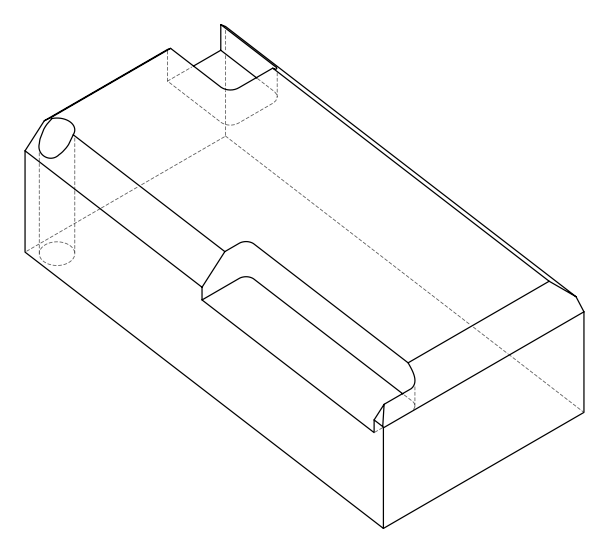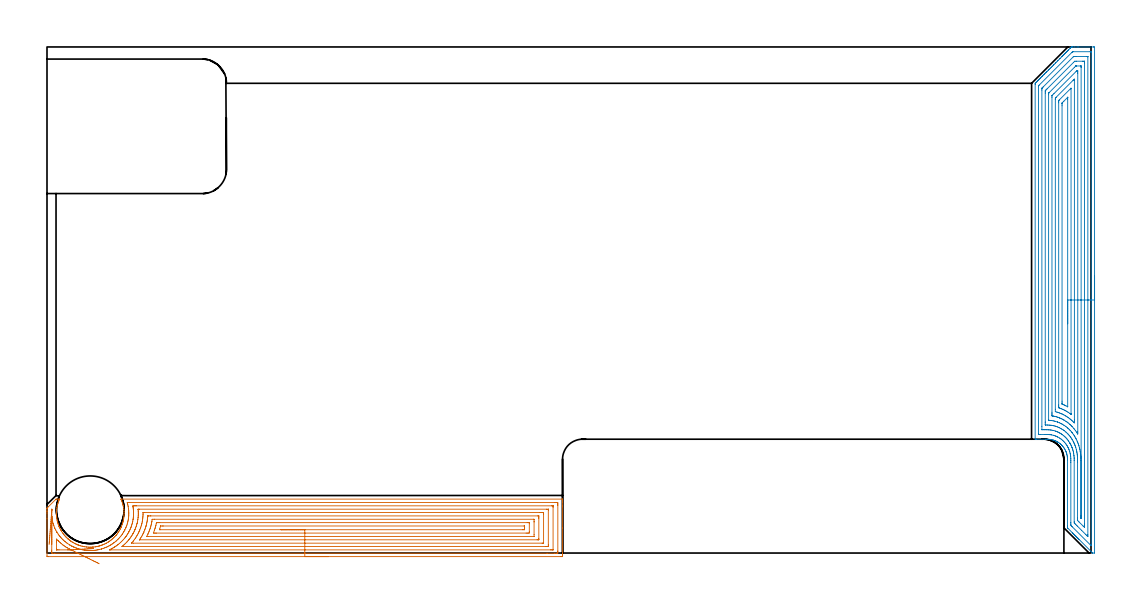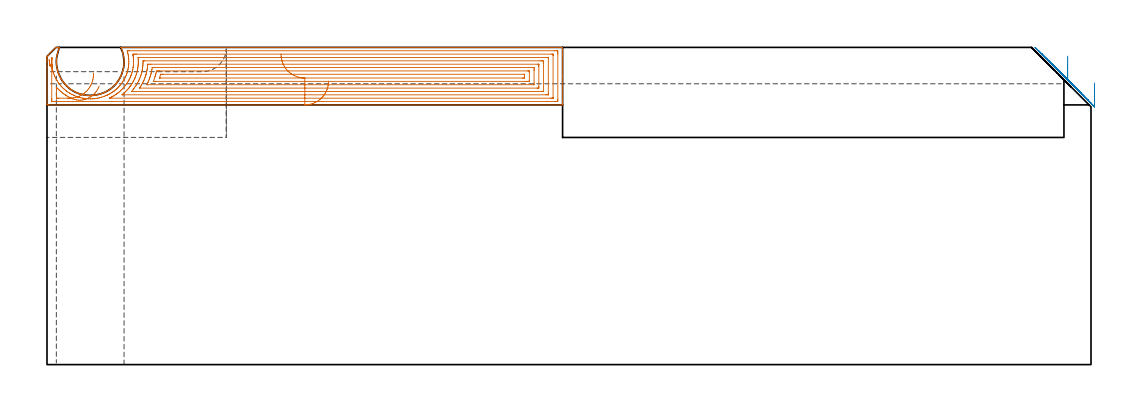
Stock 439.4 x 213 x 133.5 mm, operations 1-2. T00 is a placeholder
(PLAN: 12 operations, 6 tool changes, 99.7 min)
(1 AREA_MILL | FG_CHAMFER_SURFACE | UGT0205_001 | 14.95 min | 65260 mm3)
(2 AREA_MILL_1 | FG_CHAMFER_SURFACE_1 | UGT0205_001 | 13.68 min | 65847 mm3)
(3 AREA_MILL_2 | FG_CHAMFER_SURFACE_2 | UGT0205_001 | 2.22 min | 944 mm3)
(4 AREA_MILL_3 | FG_CHAMFER_SURFACE_3 | UGT0205_001 | 18.18 min | 49014 mm3)
(5 AREA_MILL_4 | FG_CHAMFER_SURFACE_4 | UGT0205_001 | 0.39 min | 1329 mm3)
(6 MILL_SLOT | SLOT_PARTIAL_RECTANGULAR | NXT0201_012 | Follow Part, ap 4, ae 75% | 10.71 min | 156652 mm3)
(7 MILL_SLOT_1 | SLOT_PARTIAL_RECTANGULAR_1 | NXT0201_012 | Follow Part, ap 4, ae 75% | 37.69 min | 374835 mm3)
(8 SPOT_DRILL | STEP1HOLE | NXT0321_9005460120000 | 0.05 min | 165 mm3)
(9 DRILL_BLIND_HOLE_INTO_CENTER | STEP1HOLE | NXT0301_046 | 0.05 min | 346 mm3)
(10 GUN_DRILL_THROUGH_HOLE | STEP1HOLE | UGT0307_003 | 0.61 min | 4720 mm3)
(11 SPADE_DRILL_TO_ENLARGE_THROUGH_HOLE | STEP1HOLE | UGT0306_009 | 0.57 min | 29629 mm3)
(12 DRILL_TO_ENLARGE_THROUGH_HOLE | STEP1HOLE | UGT0301_392 | 0.58 min | 46579 mm3)
(TOOL UGT0205_001 | Chamfer Mill 20 x 3 x 45 deg. | D20 FL50 Z2)
(TOOL NXT0201_012 | ENDMILL 16mm [2P460-1600-NA 1630] | D16 FL38 Z6)
(TOOL NXT0321_9005460120000 | NC Spot Drill, 142deg, 12mm, Carbide, Uncoated | D12 PA142 FL30 Z2)
(TOOL NXT0301_046 | Carbide Drill 7.5mm [860.1-0750-038A1-MM 2214] | D7.5 PA140 FL53 Z2)
(TOOL UGT0307_003 | Gun Drill 7 mm | D7 PA130 FL24 Z1)
(TOOL UGT0306_009 | Spade Drill 18.5mm | D18.5 PA132 FL10 Z2)
(TOOL UGT0301_392 | Twist Drill 28.5 mm | D28.5 PA118 FL165 Z2)
(OP 1 AREA_MILL)
G17 G21 G94 G90
T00 M6
G54
G17 G0 G90 X118.5 Y-1.5 S1061 M3
G43 Z143.5 H0
Z119.3
G94 G1 X118.462 Z118.428 F250.
X118.348 Z117.563
X118.159 Z116.712
X117.897 Z115.88
X117.563 Z115.074
X117.16 Z114.3
X116.692 Z113.564
X116.16 Z112.872
X115.571 Z112.229
X114.928 Z111.64
X114.236 Z111.108
X113.5 Z110.64
X112.726 Z110.237
X111.92 Z109.903
X111.088 Z109.641
X110.236 Z109.452
X109.372 Z109.338
X108.5 Z109.3
X0.596
X0.252 Y-1.496 Z109.302
X0.01 Y-1.491 Z109.306
X0. Y-1.245 Z109.552
Y14.449 Z125.244
Y16.819 Z127.615
Y17.417 Z128.217
Y17.708 Z128.507
Y18.58 Z129.379
Y18.817 Z129.617
Y18.901 Z129.698
X0.584 Y19.485 Z130.284
X3.578 Y22.478 Z133.278
X3.813 Y22.709 Z133.49
X4.158 Y22.7 Z133.5
X5.055
X5.262 Y22.696 Z133.489
X5.237 Y22.614 Z133.414
X5.114 Y22.338 Z133.138
X4.957 Y21.959 Z132.759
X4.91 Y21.832 Z132.632
X4.609 Y20.948 Z131.748
X4.357 Y20.063 Z130.863
X4.309 Y19.879 Z130.679
X4.179 Y19.178 Z129.978
X4.049 Y18.293 Z129.093
X3.98 Y17.409 Z128.209
X3.963 Y16.524 Z127.324
X4. Y15.639 Z126.439
X4.096 Y14.754 Z125.554
X4.241 Y13.87 Z124.67
X4.309 Y13.521 Z124.321
X4.378 Y13.265 Z124.065
X4.452 Y12.985 Z123.785
X4.528 Y12.74 Z123.54
X4.64 Y12.377 Z123.171
X4.725 Y12.102 Z122.897
X5.053 Y11.216 Z122.014
X5.124 Y11.044 Z121.84
X5.126 Y11.039 Z121.835
X5.157 Y10.968 Z121.766
X5.204 Y10.862 Z121.66
X5.46 Y10.331 Z121.13
X5.692 Y9.887 Z120.684
X5.791 Y9.712 Z120.508
X5.946 Y9.434 Z120.234
X6.047 Y9.267 Z120.063
X6.098 Y9.181 Z119.979
X6.51 Y8.561 Z119.36
X6.746 Y8.229 Z119.029
X6.992 Y7.904 Z118.701
X7.177 Y7.676 Z118.476
X7.526 Y7.27 Z118.068
X7.728 Y7.046 Z117.846
X7.887 Y6.87 Z117.67
X7.963 Y6.791 Z117.591
X8.368 Y6.396 Z117.196
X8.604 Y6.175 Z116.975
X8.781 Y6.01 Z116.81
X8.898 Y5.907 Z116.706
X8.919 Y5.89 Z116.689
X9.283 Y5.592 Z116.389
X9.514 Y5.411 Z116.211
X9.675 Y5.286 Z116.084
X9.699 Y5.269 Z116.067
X9.811 Y5.189 Z115.986
X10.04 Y5.022 Z115.821
X10.111 Y4.973 Z115.773
X10.303 Y4.843 Z115.642
X10.405 Y4.776 Z115.575
X10.57 Y4.669 Z115.468
X11.014 Y4.401 Z115.2
X11.477 Y4.138 Z114.936
X11.743 Y4.005 Z114.802
X11.916 Y3.918 Z114.716
X12.186 Y3.789 Z114.589
X12.358 Y3.708 Z114.507
X12.635 Y3.592 Z114.388
X12.804 Y3.518 Z114.317
X12.841 Y3.504 Z114.303
X12.87 Y3.492 Z114.292
X13.081 Y3.411 Z114.205
X13.253 Y3.342 Z114.138
X13.376 Y3.296 Z114.092
X13.488 Y3.255 Z114.049
X13.816 Y3.146 Z113.944
X13.972 Y3.099 Z113.897
X14.147 Y3.046 Z113.845
X14.763 Y2.886 Z113.683
X14.864 Y2.862 Z113.654
X15.041 Y2.814 Z113.609
X15.488 Y2.716 Z113.514
X15.674 Y2.685 Z113.483
X15.936 Y2.64 Z113.439
X16.688 Y2.546 Z113.343
X16.83 Y2.527 Z113.325
X17.539 Y2.482 Z113.271
X17.724 Y2.468 Z113.26
X18.172 Y2.456 Z113.251
X18.431 Y2.46 Z113.254
X18.619 Y2.462 Z113.258
X19.066 Y2.482 Z113.281
X19.108 Y2.486 Z113.284
X19.323 Y2.506 Z113.299
X19.513 Y2.52 Z113.319
X20.283 Y2.615 Z113.414
X20.407 Y2.63 Z113.429
X20.855 Y2.704 Z113.504
X21.302 Y2.796 Z113.596
X21.75 Y2.905 Z113.705
X21.993 Y2.973 Z113.773
X22.196 Y3.029 Z113.829
X22.444 Y3.107 Z113.906
X22.73 Y3.196 Z113.995
X22.89 Y3.248 Z114.042
X22.912 Y3.255 Z114.049
X23.091 Y3.322 Z114.118
X23.336 Y3.422 Z114.218
X23.636 Y3.543 Z114.342
X23.782 Y3.604 Z114.401
X23.985 Y3.686 Z114.484
X24.434 Y3.892 Z114.691
X24.674 Y4.013 Z114.809
X24.879 Y4.114 Z114.912
X24.923 Y4.138 Z114.936
X25.773 Y4.638 Z115.438
X25.832 Y4.677 Z115.476
X26.359 Y5.022 Z115.821
X26.668 Y5.242 Z116.041
X26.842 Y5.377 Z116.176
X27.089 Y5.569 Z116.367
X27.503 Y5.907 Z116.706
X28.005 Y6.37 Z117.17
X28.456 Y6.811 Z117.611
X28.846 Y7.239 Z118.039
X28.936 Y7.344 Z118.143
X29.062 Y7.49 Z118.286
X29.132 Y7.571 Z118.369
X29.225 Y7.677 Z118.476
X29.351 Y7.829 Z118.629
X29.421 Y7.921 Z118.721
X29.626 Y8.192 Z118.992
X29.89 Y8.561 Z119.36
X30.245 Y9.089 Z119.888
X30.47 Y9.471 Z120.271
X30.791 Y10.062 Z120.86
X30.841 Y10.156 Z120.951
X30.916 Y10.292 Z121.092
X30.937 Y10.331 Z121.13
X30.975 Y10.407 Z121.206
X31.07 Y10.6 Z121.395
X31.14 Y10.74 Z121.536
X31.201 Y10.884 Z121.681
X31.341 Y11.216 Z122.014
X31.675 Y12.1 Z122.899
X31.762 Y12.377 Z123.176
X31.779 Y12.434 Z123.234
X31.951 Y12.985 Z123.785
X32.034 Y13.292 Z124.092
X32.154 Y13.87 Z124.67
X32.304 Y14.754 Z125.554
X32.4 Y15.639 Z126.439
X32.437 Y16.524 Z127.324
X32.42 Y17.409 Z128.209
X32.351 Y18.293 Z129.093
X32.221 Y19.178 Z129.978
X32.044 Y20.063 Z130.863
X31.921 Y20.529 Z131.329
X31.794 Y20.948 Z131.748
X31.481 Y21.862 Z132.662
X31.423 Y22.009 Z132.809
X31.364 Y22.15 Z132.95
X31.288 Y22.335 Z133.133
X31.211 Y22.513 Z133.31
X31.155 Y22.651 Z133.445
X31.139 Y22.697 Z133.489
X31.362 Y22.7 Z133.5
X216.85
X216.99 Y22.697 Z133.488
X216.993 Y22.666 Z133.458
X217. Y22.33 Z133.129
Y21.859 Z132.659
Y21.262 Z132.057
Y20.074 Z130.871
Y19.485 Z130.279
Y10.6 Z121.397
Y-0.357 Z110.44
X216.996 Y-0.95 Z109.847
X216.992 Y-1.492 Z109.306
X216.95 Y-1.494 Z109.303
X216.404 Y-1.5 Z109.3
X108.5
Y-0.086 Z110.714
X3.295
X2.403 Y-0.085 Z110.715
X2.379 Y-0.084 Z110.716
X2.01 Y-0.062 Z110.738
X2.003 Y0.313 Z111.113
X2.001 Y0.827 Z111.627
X2. Y1.205 Z112.005
Y15.09 Z125.89
X2.003 Y15.417 Z126.217
X2.008 Y15.422 Z126.222
X2.011 Y15.42 Z126.22
X2.018 Y15.402 Z126.202
X2.144 Y14.389 Z125.189
X2.183 Y14.154 Z124.954
X2.255 Y13.742 Z124.542
X2.333 Y13.312 Z124.112
X2.344 Y13.265 Z124.065
X2.379 Y13.127 Z123.927
X2.599 Y12.377 Z123.177
X2.692 Y12.066 Z122.866
X2.894 Y11.488 Z122.288
X3.191 Y10.68 Z121.48
X3.225 Y10.6 Z121.4
X3.271 Y10.495 Z121.295
X3.662 Y9.712 Z120.512
X4.108 Y8.878 Z119.678
X4.141 Y8.823 Z119.623
X4.163 Y8.786 Z119.586
X4.728 Y7.935 Z118.735
X4.861 Y7.741 Z118.541
X5.055 Y7.473 Z118.273
X5.393 Y7.046 Z117.846
X5.646 Y6.746 Z117.546
X5.946 Y6.397 Z117.197
X6.169 Y6.158 Z116.958
X6.5 Y5.821 Z116.621
X6.838 Y5.488 Z116.288
X7.076 Y5.269 Z116.069
X7.422 Y4.962 Z115.762
X7.73 Y4.708 Z115.508
X8.147 Y4.381 Z115.181
X8.419 Y4.179 Z114.979
X8.622 Y4.034 Z114.834
X9.443 Y3.492 Z114.292
X9.514 Y3.448 Z114.248
X9.627 Y3.379 Z114.179
X10.405 Y2.947 Z113.747
X10.541 Y2.875 Z113.675
X10.632 Y2.83 Z113.63
X11.1 Y2.604 Z113.404
X11.297 Y2.513 Z113.313
X11.461 Y2.441 Z113.241
X12.189 Y2.148 Z112.948
X12.371 Y2.078 Z112.878
X13.011 Y1.853 Z112.653
X13.081 Y1.831 Z112.631
X13.476 Y1.715 Z112.515
X13.972 Y1.585 Z112.385
X14.147 Y1.541 Z112.341
X14.864 Y1.378 Z112.178
X15.277 Y1.304 Z112.104
X15.756 Y1.231 Z112.031
X15.946 Y1.205 Z112.005
X16.491 Y1.139 Z111.939
X16.648 Y1.124 Z111.924
X17.288 Y1.077 Z111.877
X17.539 Y1.063 Z111.863
X18.211 Y1.047 Z111.847
X18.431 Y1.05 Z111.85
X19.077 Y1.072 Z111.872
X19.323 Y1.086 Z111.886
X19.901 Y1.139 Z111.939
X20.215 Y1.176 Z111.976
X20.695 Y1.237 Z112.037
X21.107 Y1.3 Z112.1
X21.46 Y1.363 Z112.163
X21.998 Y1.477 Z112.277
X22.19 Y1.524 Z112.324
X22.89 Y1.703 Z112.503
X22.9 Y1.705 Z112.505
X22.935 Y1.715 Z112.515
X23.665 Y1.947 Z112.747
X23.782 Y1.986 Z112.786
X24.228 Y2.159 Z112.959
X24.674 Y2.337 Z113.137
X24.862 Y2.416 Z113.216
X25.297 Y2.604 Z113.404
X25.515 Y2.704 Z113.504
X25.565 Y2.728 Z113.528
X26.072 Y2.987 Z113.787
X26.457 Y3.204 Z114.004
X26.64 Y3.31 Z114.11
X26.946 Y3.492 Z114.292
X27.194 Y3.646 Z114.446
X27.349 Y3.746 Z114.546
X27.73 Y4.001 Z114.801
X28.241 Y4.363 Z115.163
X28.251 Y4.371 Z115.171
X28.264 Y4.381 Z115.181
X28.743 Y4.769 Z115.569
X29.132 Y5.091 Z115.891
X29.227 Y5.175 Z115.975
X29.329 Y5.269 Z116.069
X29.685 Y5.608 Z116.408
X30.024 Y5.934 Z116.734
X30.134 Y6.048 Z116.848
X30.236 Y6.158 Z116.958
X30.557 Y6.516 Z117.316
X30.916 Y6.923 Z117.723
X30.972 Y6.99 Z117.79
X31.016 Y7.046 Z117.846
X31.356 Y7.496 Z118.296
X31.679 Y7.935 Z118.735
X31.733 Y8.01 Z118.81
X31.808 Y8.12 Z118.92
X32.083 Y8.549 Z119.349
X32.246 Y8.823 Z119.623
X32.411 Y9.111 Z119.911
X32.7 Y9.631 Z120.431
X32.728 Y9.684 Z120.484
X32.742 Y9.712 Z120.512
X33.021 Y10.28 Z121.08
X33.16 Y10.6 Z121.4
X33.286 Y10.904 Z121.704
X33.514 Y11.488 Z122.288
X33.535 Y11.544 Z122.344
X33.591 Y11.694 Z122.494
X33.756 Y12.213 Z123.013
X33.805 Y12.377 Z123.177
X33.955 Y12.903 Z123.703
X34.04 Y13.265 Z124.065
X34.117 Y13.63 Z124.43
X34.212 Y14.154 Z124.954
X34.25 Y14.386 Z125.186
X34.338 Y15.042 Z125.842
X34.353 Y15.172 Z125.972
X34.384 Y15.531 Z126.331
X34.411 Y15.931 Z126.731
X34.415 Y15.999 Z126.799
X34.429 Y16.819 Z127.619
Y16.873 Z127.673
X34.395 Y17.708 Z128.508
X34.39 Y17.8 Z128.6
X34.307 Y18.596 Z129.396
X34.284 Y18.794 Z129.594
X34.169 Y19.485 Z130.285
X34.099 Y19.868 Z130.668
X33.987 Y20.373 Z131.173
X33.81 Y21.044 Z131.844
X33.754 Y21.262 Z132.062
X34.46 Y21.285 Z132.085
X34.483
X213.705 Y21.286 Z132.086
X214.597 Y21.285 Z132.085
X214.621 Y21.284 Z132.084
X214.99 Y21.262 Z132.062
X214.997 Y20.887 Z131.687
X214.999 Y20.373 Z131.173
X215. Y19.995 Z130.795
X214.999 Y0.827 Z111.627
X214.998 Y0.451 Z111.251
X214.99 Y-0.062 Z110.738
X214.643 Y-0.084 Z110.716
X214.621 Y-0.085 Z110.715
X213.753 Y-0.086 Z110.714
X210.464
X108.5
Y1.328 Z112.128
X26.845 Y1.329 Z112.129
X26.552 Y1.33 Z112.13
X26.457 Y1.331 Z112.131
X26.258 Y1.335 Z112.135
X26.39 Y1.41 Z112.21
X26.457 Y1.446 Z112.246
X26.638 Y1.535 Z112.335
X27.006 Y1.715 Z112.515
X27.232 Y1.832 Z112.632
X27.349 Y1.895 Z112.695
X27.799 Y2.155 Z112.955
X28.241 Y2.413 Z113.213
X28.359 Y2.486 Z113.286
X28.548 Y2.604 Z113.404
X28.9 Y2.835 Z113.635
X29.132 Y2.992 Z113.792
X29.424 Y3.202 Z114.002
X29.818 Y3.492 Z114.292
X29.934 Y3.582 Z114.382
X30.024 Y3.653 Z114.453
X30.422 Y3.984 Z114.784
X30.916 Y4.407 Z115.207
X31.356 Y4.831 Z115.631
X31.808 Y5.267 Z116.067
X32.228 Y5.739 Z116.539
X32.598 Y6.158 Z116.958
X32.645 Y6.212 Z117.012
X32.7 Y6.278 Z117.078
X33.033 Y6.714 Z117.514
X33.282 Y7.046 Z117.846
X33.412 Y7.225 Z118.025
X33.591 Y7.481 Z118.281
X33.772 Y7.755 Z118.555
X33.885 Y7.935 Z118.735
X34.108 Y8.308 Z119.108
X34.402 Y8.823 Z119.623
X34.431 Y8.875 Z119.675
X34.483 Y8.971 Z119.771
X34.734 Y9.461 Z120.261
X34.858 Y9.712 Z120.512
X35.019 Y10.066 Z120.866
X35.245 Y10.6 Z121.4
X35.282 Y10.692 Z121.492
X35.375 Y10.933 Z121.733
X35.523 Y11.341 Z122.141
X35.573 Y11.488 Z122.288
X35.739 Y12.014 Z122.814
X35.845 Y12.377 Z123.177
X35.936 Y12.706 Z123.506
X36.066 Y13.265 Z124.065
X36.101 Y13.431 Z124.231
X36.23 Y14.154 Z124.954
X36.236 Y14.185 Z124.985
X36.267 Y14.403 Z125.203
X36.338 Y14.971 Z125.771
X36.345 Y15.042 Z125.842
X36.379 Y15.426 Z126.226
X36.405 Y15.793 Z126.593
X36.41 Y15.931 Z126.731
X36.426 Y16.661 Z127.461
X36.423 Y16.819 Z127.619
X36.403 Y17.572 Z128.372
X36.393 Y17.708 Z128.508
X36.326 Y18.537 Z129.337
X36.319 Y18.596 Z129.396
X36.267 Y19.006 Z129.806
X36.202 Y19.42 Z130.22
X36.193 Y19.485 Z130.285
X36.182 Y19.574 Z130.374
X36.148 Y19.865 Z130.665
X36.267 Y19.866 Z130.666
X36.772 Y19.87 Z130.67
X37.158 Y19.871 Z130.671
X37.662 Y19.872 Z130.672
X212.449 Y19.871 Z130.671
X212.837 Y19.869 Z130.669
X212.965 Y19.866 Z130.666
X212.981 Y19.865 Z130.665
X212.99 Y19.841 Z130.641
X212.995 Y19.755 Z130.555
X212.998 Y19.647 Z130.447
X213. Y19.485 Z130.285
Y19.323 Z130.123
X212.999 Y1.554 Z112.354
X212.993 Y1.391 Z112.191
X212.99 Y1.347 Z112.147
X212.977 Y1.335 Z112.135
X212.934 Y1.333 Z112.133
X212.837 Y1.331 Z112.131
X212.333 Y1.329 Z112.129
X211.945 Y1.328 Z112.128
X108.5
Y2.743 Z113.543
X32.184
X31.808 Y2.746 Z113.546
X31.661 Y2.75 Z113.55
X31.586 Y2.756 Z113.556
X31.622 Y2.789 Z113.589
X31.658 Y2.821 Z113.621
X31.808 Y2.948 Z113.748
X32.101 Y3.2 Z114.
X32.438 Y3.492 Z114.292
X32.575 Y3.616 Z114.416
X32.7 Y3.732 Z114.532
X33.03 Y4.052 Z114.852
X33.365 Y4.381 Z115.181
X33.477 Y4.495 Z115.295
X33.591 Y4.616 Z115.416
X33.9 Y4.961 Z115.761
X34.172 Y5.269 Z116.069
X34.315 Y5.436 Z116.236
X34.483 Y5.638 Z116.438
X34.711 Y5.931 Z116.731
X34.882 Y6.158 Z116.958
X35.09 Y6.442 Z117.242
X35.375 Y6.84 Z117.64
X35.458 Y6.963 Z117.763
X35.511 Y7.046 Z117.846
X35.802 Y7.509 Z118.309
X36.054 Y7.935 Z118.735
X36.132 Y8.069 Z118.869
X36.267 Y8.311 Z119.111
X36.444 Y8.646 Z119.446
X36.535 Y8.823 Z119.623
X36.742 Y9.238 Z120.038
X36.96 Y9.712 Z120.512
X37.021 Y9.849 Z120.649
X37.158 Y10.18 Z120.98
X37.274 Y10.485 Z121.285
X37.316 Y10.6 Z121.4
X37.507 Y11.141 Z121.941
X37.621 Y11.488 Z122.288
X37.723 Y11.814 Z122.614
X37.887 Y12.377 Z123.177
X37.921 Y12.506 Z123.306
X38.05 Y13.06 Z123.86
X38.085 Y13.231 Z124.031
X38.091 Y13.265 Z124.065
X38.214 Y13.991 Z124.791
X38.237 Y14.154 Z124.954
X38.318 Y14.776 Z125.576
X38.345 Y15.042 Z125.842
X38.391 Y15.591 Z126.391
X38.406 Y15.931 Z126.731
X38.421 Y16.45 Z127.25
Y16.819 Z127.619
X38.409 Y17.35 Z128.15
X38.391 Y17.708 Z128.508
X38.353 Y18.295 Z129.095
X38.35 Y18.389 Z129.189
X38.349 Y18.442 Z129.242
X38.38 Y18.45 Z129.25
X38.566 Y18.453 Z129.253
X38.942 Y18.457 Z129.257
X210.301
X210.938 Y18.455 Z129.255
X210.974 Y18.453 Z129.253
X210.988 Y18.451 Z129.251
X210.991 Y18.434 Z129.234
X210.996 Y18.339 Z129.139
X210.999 Y18.146 Z128.946
X211. Y3.492 Z114.292
X210.998 Y3.075 Z113.875
X210.994 Y2.866 Z113.666
X210.99 Y2.763 Z113.563
X210.984 Y2.749 Z113.549
X210.963 Y2.747 Z113.547
X210.912 Y2.745 Z113.545
X210.162 Y2.743 Z113.543
X210.022
X108.5
Y4.157 Z114.957
X36.267
X35.596 Y4.16 Z114.96
X35.592 Y4.163 Z114.963
X35.581 Y4.175 Z114.975
X36.267 Y4.995 Z115.795
X36.387 Y5.149 Z115.949
X36.479 Y5.269 Z116.069
X36.767 Y5.659 Z116.459
X37.158 Y6.198 Z116.998
X37.49 Y6.716 Z117.516
X37.696 Y7.046 Z117.846
X37.828 Y7.267 Z118.067
X38.05 Y7.653 Z118.453
X38.15 Y7.835 Z118.635
X38.202 Y7.935 Z118.735
X38.454 Y8.421 Z119.221
X38.655 Y8.823 Z119.623
X38.747 Y9.017 Z119.817
X38.942 Y9.452 Z120.252
X39.018 Y9.636 Z120.436
X39.047 Y9.712 Z120.512
X39.263 Y10.281 Z121.081
X39.378 Y10.6 Z121.4
X39.494 Y10.938 Z121.738
X39.672 Y11.488 Z122.288
X39.71 Y11.612 Z122.412
X39.834 Y12.032 Z122.832
X39.904 Y12.307 Z123.107
X39.92 Y12.377 Z123.177
X40.061 Y13.039 Z123.839
X40.103 Y13.265 Z124.065
X40.193 Y13.796 Z124.596
X40.244 Y14.154 Z124.954
X40.3 Y14.578 Z125.378
X40.348 Y15.042 Z125.842
X40.378 Y15.388 Z126.188
X40.406 Y15.931 Z126.731
X40.418 Y16.237 Z127.037
X40.429 Y16.819 Z127.619
X40.433 Y16.968 Z127.768
X40.436 Y17.036 Z127.836
X40.505 Y17.039 Z127.839
X40.725 Y17.042 Z127.842
X40.95 Y17.043 Z127.843
X207.486
X208.155 Y17.042 Z127.842
X208.378 Y17.04 Z127.84
X208.602 Y17.036 Z127.836
X208.99 Y17.019 Z127.819
X208.993 Y16.819 Z127.619
X208.999 Y16.201 Z127.001
Y4.226 Z115.026
X208.998 Y4.187 Z114.987
X208.995 Y4.169 Z114.969
X208.992 Y4.165 Z114.965
X208.976 Y4.163 Z114.963
X208.828 Y4.159 Z114.959
X208.603 Y4.157 Z114.957
X208.378
X108.5
Y5.571 Z116.371
X39.072
X38.993 Y5.573 Z116.373
X38.967 Y5.575 Z116.375
X38.963 Y5.576 Z116.376
Y5.581 Z116.381
X38.983 Y5.615 Z116.415
X39.051 Y5.722 Z116.522
X39.18 Y5.921 Z116.721
X39.33 Y6.158 Z116.958
X39.521 Y6.469 Z117.269
X39.834 Y6.996 Z117.796
X39.852 Y7.028 Z117.828
X39.862 Y7.046 Z117.846
X40.162 Y7.608 Z118.408
X40.332 Y7.935 Z118.735
X40.463 Y8.196 Z118.996
X40.725 Y8.743 Z119.543
X40.75 Y8.799 Z119.599
X40.76 Y8.823 Z119.623
X41.007 Y9.431 Z120.231
X41.117 Y9.712 Z120.512
X41.252 Y10.075 Z120.875
X41.439 Y10.6 Z121.4
X41.484 Y10.733 Z121.533
X41.617 Y11.15 Z121.95
X41.694 Y11.412 Z122.212
X41.715 Y11.488 Z122.288
X41.88 Y12.115 Z122.915
X41.94 Y12.377 Z123.177
X42.04 Y12.844 Z123.644
X42.117 Y13.265 Z124.065
X42.174 Y13.599 Z124.399
X42.254 Y14.154 Z124.954
X42.284 Y14.378 Z125.178
X42.357 Y15.042 Z125.842
X42.371 Y15.18 Z125.98
X42.409 Y15.619 Z126.419
X42.437 Y15.622 Z126.422
X42.509 Y15.625 Z126.425
X42.813 Y15.628 Z126.428
X43.401 Y15.629 Z126.429
X43.704
X206.595 Y15.628 Z126.428
X206.9 Y15.627 Z126.427
X206.961 Y15.624 Z126.424
X206.986 Y15.622 Z126.422
X206.99 Y15.61 Z126.41
X206.997 Y15.53 Z126.33
X206.999 Y15.042 Z125.842
X207. Y14.639 Z125.439
Y6.158 Z116.958
X206.998 Y5.756 Z116.556
X206.992 Y5.62 Z116.42
X206.99 Y5.578 Z116.378
X206.962 Y5.576 Z116.376
X206.889 Y5.574 Z116.374
X206.595 Y5.572 Z116.372
X206.292 Y5.571 Z116.371
X108.5
Y6.985 Z117.785
X42.448 Y6.986 Z117.786
X42.326 Y6.987 Z117.787
X42.082 Y6.992 Z117.792
X41.986 Y6.997 Z117.797
X41.991 Y7.011 Z117.811
X42.007 Y7.046 Z117.846
X42.472 Y7.972 Z118.772
X42.509 Y8.052 Z118.852
X42.836 Y8.823 Z119.623
X42.999 Y9.224 Z120.024
X43.187 Y9.712 Z120.512
X43.245 Y9.867 Z120.667
X43.401 Y10.31 Z121.11
X43.471 Y10.53 Z121.33
X43.492 Y10.6 Z121.4
X43.674 Y11.216 Z122.016
X43.749 Y11.488 Z122.288
X43.86 Y11.92 Z122.72
X43.965 Y12.377 Z123.177
X44.022 Y12.647 Z123.447
X44.135 Y13.265 Z124.065
X44.157 Y13.4 Z124.2
X44.27 Y14.154 Z124.954
X44.275 Y14.172 Z124.972
X44.293 Y14.208 Z125.008
X45.124 Y14.214 Z125.014
X45.184
X204.811
X204.872 Y14.212 Z125.012
X204.985 Y14.208 Z125.008
X204.99 Y14.154 Z124.954
X204.997 Y13.969 Z124.769
X205. Y13.265 Z124.065
Y13.077 Z123.877
Y7.747 Z118.547
X204.996 Y7.046 Z117.846
X204.993 Y7. Z117.8
X204.991 Y6.994 Z117.794
X204.973 Y6.99 Z117.79
X204.933 Y6.987 Z117.787
X204.872 Y6.986 Z117.786
X204.811 Y6.985 Z117.785
X108.5
Y8.399 Z119.199
X46.076 Y8.4 Z119.2
X45.608
X45.184 Y8.403 Z119.203
X44.772 Y8.407 Z119.207
X45.184 Y9.518 Z120.318
X45.234 Y9.662 Z120.462
X45.251 Y9.712 Z120.512
X45.453 Y10.333 Z121.133
X45.534 Y10.6 Z121.4
X45.657 Y11.018 Z121.818
X45.784 Y11.488 Z122.288
X45.843 Y11.721 Z122.521
X45.992 Y12.377 Z123.177
X46.007 Y12.446 Z123.246
X46.076 Y12.793 Z123.593
X46.546 Y12.798 Z123.598
X46.968 Y12.8 Z123.6
X47.435
X202.136
X202.606 Y12.797 Z123.597
X202.868 Y12.793 Z123.593
X202.99 Y12.788 Z123.588
X203. Y12.405 Z123.205
Y12.377 Z123.177
X202.999 Y8.851 Z119.651
X202.998 Y8.823 Z119.623
X202.976 Y8.407 Z119.207
X202.558 Y8.402 Z119.202
X202.136 Y8.4 Z119.2
X201.669
X108.5 Y8.399 Z119.199
Y9.814 Z120.614
X47.756
X47.487 Y9.818 Z120.618
X47.363 Y9.821 Z120.621
X47.37 Y9.872 Z120.672
X47.442 Y10.127 Z120.927
X47.732 Y11.125 Z121.925
X47.782 Y11.292 Z122.092
X47.818 Y11.38 Z122.18
X47.86 Y11.382 Z122.182
X47.964 Y11.384 Z122.184
X48.751 Y11.386 Z122.186
X48.854
X200.779 Y11.385 Z122.185
X200.941 Y11.384 Z122.184
X200.979 Y11.381 Z122.181
X200.99 Y11.379 Z122.179
X200.993 Y11.365 Z122.165
X200.996 Y11.312 Z122.112
X201. Y10.843 Z121.643
Y10.6 Z121.4
X200.997 Y9.958 Z120.758
X200.99 Y9.863 Z120.663
X200.984 Y9.82 Z120.62
X200.944 Y9.819 Z120.619
X200.747 Y9.816 Z120.616
X200.352 Y9.814 Z120.614
X200.25
X108.5
X107.628 Z120.652
X106.764 Z120.766
X105.912 Z120.954
X105.08 Z121.217
X104.274 Z121.551
X103.5 Z121.953
X102.764 Z122.422
X102.072 Z122.953
X101.429 Z123.543
X100.84 Z124.186
X100.308 Z124.878
X99.84 Z125.614
X99.437 Z126.388
X99.103 Z127.193
X98.841 Z128.025
X98.652 Z128.877
X98.538 Z129.742
X98.5 Z130.614
G0 Z143.5
X19.532 Y1.888
Z122.705
G1 X19.544 Y1.889 Z121.832
X19.48 Y1.885 Z120.962
X19.34 Y1.877 Z120.101
X19.126 Y1.865 Z119.256
X18.839 Y1.848 Z118.432
X18.482 Y1.828 Z117.636
X18.057 Y1.804 Z116.875
X17.567 Y1.775 Z116.153
X17.016 Y1.744 Z115.478
X16.409 Y1.709 Z114.852
X15.749 Y1.671 Z114.283
X15.043 Y1.631 Z113.773
X14.295 Y1.588 Z113.326
X13.51 Y1.543 Z112.947
X12.696 Y1.496 Z112.637
X11.858 Y1.448 Z112.4
X11.002 Y1.399 Z112.237
X10.136 Y1.349 Z112.149
X9.895 Y1.335 Z112.135
X9.732 Y1.332 Z112.132
X9.514 Y1.33 Z112.13
X9.01 Y1.329 Z112.129
X8.622 Y1.328 Z112.128
X5.055
X4.551 Y1.329 Z112.129
X4.163 Y1.331 Z112.131
X4.035 Y1.334 Z112.134
X4.019 Y1.335 Z112.135
X4.01 Y1.359 Z112.159
X4.005 Y1.445 Z112.245
X4.002 Y1.553 Z112.353
X4. Y1.715 Z112.515
Y1.878 Z112.678
Y4.543 Z115.343
X4.002 Y5.269 Z116.069
X4.003 Y5.431 Z116.231
X4.01 Y5.756 Z116.556
X4.022 Y5.89 Z116.69
X4.607 Y5.269 Z116.069
X4.827 Y5.043 Z115.843
X5.055 Y4.817 Z115.617
X5.522 Y4.381 Z115.181
X5.946 Y4.007 Z114.807
X6.589 Y3.492 Z114.292
X6.838 Y3.302 Z114.102
X7.245 Y3.009 Z113.809
X7.73 Y2.685 Z113.485
X7.855 Y2.604 Z113.404
X8.329 Y2.312 Z113.112
X8.622 Y2.145 Z112.945
X9.399 Y1.715 Z112.515
X9.514 Y1.656 Z112.456
X10.136 Y1.349 Z112.149
X10.864 Y0.989 Z111.831
X11.615 Y0.619 Z111.585
X12.381 Y0.24 Z111.413
X13.159 Y-0.144 Z111.316
X13.941 Y-0.53 Z111.295
X14.721 Y-0.915 Z111.35
X15.495 Y-1.297 Z111.481
X16.255 Y-1.673 Z111.686
X16.996 Y-2.039 Z111.964
X17.713 Y-2.393 Z112.314
X18.4 Y-2.732 Z112.732
X19.051 Y-3.053 Z113.215
X19.662 Y-3.355 Z113.759
X20.229 Y-3.635 Z114.361
X20.746 Y-3.89 Z115.016
X21.21 Y-4.119 Z115.718
X21.617 Y-4.32 Z116.463
X21.965 Y-4.492 Z117.244
G0 X2.003 Y3.566 Z128.508
G1 Y4.209 Z127.918
Y4.901 Z127.387
Y5.637 Z126.919
X2.002 Y6.411 Z126.516
Y7.217 Z126.182
Y8.049 Z125.92
Y8.9 Z125.731
Y9.765 Z125.617
Y10.637 Z125.579
X2.001 Y11.508 Z125.617
Y12.373 Z125.731
Y13.225 Z125.92
Y14.057 Z126.182
Y14.863 Z126.516
Y15.637 Z126.919
X2. Y16.373 Z127.387
Y17.065 Z127.918
Y17.708 Z128.508
Y18.086 Z128.886
X2.002 Y18.163 Z128.963
X2.01 Y18.368 Z129.168
X2.026 Y18.464 Z129.264
X2.028 Y18.467 Z129.267
X2.031 Y18.15 Z128.95
X2.03 Y18.096 Z128.896
X2.028 Y18.058 Z128.858
X2. Y17.708 Z128.508
X1.95 Y17.066 Z127.919
X1.896 Y16.375 Z127.389
X1.838 Y15.641 Z126.922
X1.777 Y14.869 Z126.52
X1.714 Y14.065 Z126.188
X1.649 Y13.235 Z125.927
X1.582 Y12.385 Z125.739
X1.515 Y11.523 Z125.626
X1.446 Y10.654 Z125.59
X1.378 Y9.785 Z125.629
X1.31 Y8.923 Z125.744
X1.244 Y8.074 Z125.934
X1.179 Y7.245 Z126.198
X1.116 Y6.442 Z126.533
X1.055 Y5.671 Z126.937
X0.998 Y4.939 Z127.407
X0.943 Y4.249 Z127.939
X0.893 Y3.609 Z128.53
G0 Z143.5
M5
M2
(OP 2 AREA_MILL_1)
G17 G21 G94 G90
T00 M6
G54
G17 G0 G90 X440.9 Y116.5 S1061 M3
G43 Z143.5 H0
Z118.5
G94 G1 Y116.462 Z117.628 F250.
Y116.348 Z116.764
Y116.159 Z115.912
Y115.897 Z115.08
Y115.563 Z114.274
Y115.16 Z113.5
Y114.692 Z112.764
Y114.16 Z112.072
Y113.571 Z111.429
Y112.928 Z110.84
Y112.236 Z110.308
Y111.5 Z109.84
Y110.726 Z109.437
Y109.92 Z109.103
Y109.088 Z108.841
Y108.236 Z108.652
Y107.372 Z108.538
Y106.5 Z108.5
Y0.173
X440.898 Y0.113 Z108.502
X440.891 Y0. Z108.505
X440.151 Y0.001 Z109.247
X440.107 Y0.004 Z109.29
X440.075 Y0.024 Z109.323
X439.503 Y0.597 Z109.897
X434.46 Y5.638 Z114.937
X434.416 Y5.683 Z114.983
X434.21 Y5.889 Z115.189
X434.165 Y5.934 Z115.232
X434.118 Y5.981 Z115.281
X433.917 Y6.183 Z115.482
X433.869 Y6.23 Z115.528
X433.821 Y6.279 Z115.578
X433.623 Y6.476 Z115.776
X433.573 Y6.525 Z115.824
X433.523 Y6.577 Z115.876
X433.33 Y6.77 Z116.069
X433.278 Y6.821 Z116.119
X433.225 Y6.875 Z116.174
X433.036 Y7.063 Z116.363
X432.982 Y7.116 Z116.415
X432.927 Y7.172 Z116.472
X432.743 Y7.357 Z116.656
X432.687 Y7.412 Z116.71
X432.629 Y7.47 Z116.77
X432.45 Y7.65 Z116.949
X432.391 Y7.708 Z117.006
X432.331 Y7.768 Z117.068
X432.156 Y7.943 Z117.243
X432.095 Y8.003 Z117.301
X432.034 Y8.066 Z117.365
X431.863 Y8.237 Z117.536
X431.8 Y8.299 Z117.597
X431.736 Y8.364 Z117.663
X431.569 Y8.53 Z117.83
X431.504 Y8.594 Z117.892
X429.651 Y10.449 Z119.747
X429.504 Y10.595 Z119.89
X429.5 Y11.342 Z119.9
X429.499 Y39.264
X429.497 Y39.416 Z119.897
X429.498 Y39.508 Z119.901
X429.497 Y39.544
X429.477 Y39.99 Z119.919
X429.439 Y40.437 Z119.96
X429.376 Y40.883 Z120.02
X429.289 Y41.331 Z120.108
X429.192 Y41.721 Z120.202
X429.179 Y41.776 Z120.216
X429.107 Y42.028 Z120.291
X428.995 Y42.35 Z120.403
X428.892 Y42.615 Z120.504
X428.872 Y42.669 Z120.525
X428.671 Y43.118 Z120.728
X428.446 Y43.561 Z120.951
X428.224 Y43.945 Z121.175
X428.055 Y44.203 Z121.344
X427.878 Y44.454 Z121.52
X427.616 Y44.791 Z121.784
X427.441 Y44.997 Z121.957
X427.341 Y45.116 Z122.057
X427.174 Y45.295 Z122.224
X427.125 Y45.347 Z122.272
X426.798 Y45.663 Z122.602
X426.626 Y45.813 Z122.77
X426.539 Y45.891 Z122.859
X426.458 Y45.963 Z122.941
X426.173 Y46.189 Z123.227
X426.109 Y46.24 Z123.291
X425.739 Y46.487 Z123.659
X425.575 Y46.598 Z123.824
X425.512 Y46.635 Z123.888
X425.296 Y46.762 Z124.1
X425.136 Y46.856 Z124.261
X424.692 Y47.09 Z124.708
X424.603 Y47.132 Z124.797
X424.409 Y47.212 Z124.987
X424.207 Y47.297 Z125.19
X424.058 Y47.352 Z125.34
X423.808 Y47.444 Z125.591
X423.536 Y47.529 Z125.864
X423.369 Y47.58 Z126.031
X422.924 Y47.692 Z126.473
X422.635 Y47.747 Z126.76
X422.483 Y47.777 Z126.913
X422.041 Y47.835 Z127.356
X421.749 Y47.853 Z127.649
X421.158 Y47.889 Z128.24
X420.862 Y47.892 Z128.536
X420.275 Y47.9 Z129.123
X416.427 Z132.97
X416.031 Y47.902 Z133.366
X415.905 Y47.91 Z133.492
X415.9 Y47.976 Z133.5
Y197.19
X415.907 Y197.7 Z133.493
X415.912 Y197.712 Z133.488
X416.283 Y198.084 Z133.116
X416.427 Y198.229 Z132.969
X416.845 Y198.645 Z132.555
X416.871 Y198.671 Z132.529
X417.177 Y198.977 Z132.222
X417.314 Y199.116 Z132.082
X417.713 Y199.513 Z131.687
X417.804 Y199.604 Z131.596
X418.07 Y199.871 Z131.328
X418.201 Y200.003 Z131.195
X418.58 Y200.381 Z130.819
X418.711 Y200.511 Z130.689
X418.964 Y200.764 Z130.435
X419.088 Y200.89 Z130.308
X419.448 Y201.248 Z129.952
X419.618 Y201.418 Z129.782
X419.857 Y201.658 Z129.541
X419.975 Y201.777 Z129.421
X420.316 Y202.116 Z129.084
X420.525 Y202.325 Z128.874
X420.75 Y202.551 Z128.648
X420.862 Y202.663 Z128.534
X421.432 Y203.232 Z127.967
X421.644 Y203.445 Z127.754
X421.749 Y203.55 Z127.648
X422.192 Y203.992 Z127.207
X422.635 Y204.437 Z126.761
X423.079 Y204.879 Z126.32
X423.522 Y205.324 Z125.874
X423.729 Y205.53 Z125.67
X423.786 Y205.586 Z125.614
X424.409 Y206.211 Z124.987
X424.653 Y206.453 Z124.747
X425.296 Y207.098 Z124.1
X425.517 Y207.317 Z123.883
X426.183 Y207.984 Z123.214
X426.388 Y208.188 Z123.012
X427.07 Y208.871 Z122.327
X427.133 Y208.934 Z122.266
X427.303 Y209.104 Z122.096
X427.365 Y209.167 Z122.031
X427.427 Y209.227 Z121.972
X427.601 Y209.401 Z121.798
X427.661 Y209.462 Z121.736
X427.72 Y209.52 Z121.679
X427.899 Y209.699 Z121.5
X427.957 Y209.758 Z121.44
X428.013 Y209.814 Z121.386
X428.197 Y209.997 Z121.202
X428.252 Y210.054 Z121.145
X428.307 Y210.107 Z121.092
X428.495 Y210.295 Z120.904
X428.548 Y210.349 Z120.849
X428.6 Y210.401 Z120.799
X428.792 Y210.593 Z120.607
X428.843 Y210.645 Z120.553
X428.894 Y210.694 Z120.505
X429.09 Y210.891 Z120.309
X429.139 Y210.94 Z120.258
X429.187 Y210.988 Z120.212
X429.388 Y211.188 Z120.011
X429.435 Y211.236 Z119.962
X429.481 Y211.281 Z119.918
X429.686 Y211.486 Z119.713
X429.73 Y211.532 Z119.667
X429.774 Y211.575 Z119.625
X429.984 Y211.784 Z119.415
X430.617 Y212.418 Z118.78
X430.726 Y212.526 Z118.673
X430.877 Y212.678 Z118.522
X431.061 Y212.862 Z118.337
X431.177 Y212.975 Z118.22
X431.209 Y212.999 Z118.186
X431.504 Y213. Z117.894
X431.577 Z117.822
X432.391 Z117.004
X433.622 Z115.775
X434.165 Z115.23
X440.373 Z109.025
X440.647 Y212.997 Z108.751
X440.892 Y212.99 Z108.506
X440.899 Y212.743 Z108.499
X440.9 Y106.5 Z108.5
X439.486 Z109.914
Y3.301
X439.479 Y3.095 Z109.921
X439.412 Y3.145 Z109.988
X439.387 Y3.167 Z110.013
X439.25 Y3.301 Z110.15
X431.504 Y11.047 Z117.896
X431.212 Y11.342 Z118.188
X430.921 Y11.644 Z118.479
X430.917 Y11.933 Z118.483
X430.915 Y12.236 Z118.485
X430.914 Y12.83 Z118.486
Y38.147
X430.913 Y38.743 Z118.487
X430.911 Y39.041 Z118.489
X430.904 Y39.645 Z118.496
X430.891 Y39.934 Z118.509
X430.844 Y40.6 Z118.556
X430.82 Y40.828 Z118.58
X430.769 Y41.192 Z118.631
X430.695 Y41.643 Z118.705
X430.679 Y41.721 Z118.721
X430.617 Y42.015 Z118.783
X430.459 Y42.615 Z118.941
X430.393 Y42.841 Z119.007
X430.152 Y43.508 Z119.248
X430.028 Y43.808 Z119.372
X429.758 Y44.402 Z119.642
X429.73 Y44.458 Z119.67
X429.435 Y44.997 Z119.965
X429.259 Y45.295 Z120.141
X428.843 Y45.903 Z120.557
X428.621 Y46.189 Z120.779
X428.319 Y46.554 Z121.081
X427.957 Y46.954 Z121.443
X427.831 Y47.082 Z121.569
X427.436 Y47.446 Z121.964
X427.07 Y47.76 Z122.33
X426.797 Y47.976 Z122.603
X426.183 Y48.393 Z123.217
X425.365 Y48.869 Z124.035
X425.296 Y48.905 Z124.104
X425.222 Y48.944 Z124.178
X424.698 Y49.167 Z124.702
X424.409 Y49.279 Z124.991
X423.791 Y49.491 Z125.609
X423.522 Y49.563 Z125.878
X422.653 Y49.763 Z126.747
X422.632 Y49.766 Z126.768
X422.159 Y49.818 Z127.241
X421.749 Y49.852 Z127.652
X421.653 Y49.859 Z127.747
X420.862 Y49.889 Z128.538
X420.733 Y49.893 Z128.667
X419.975 Y49.899 Z129.425
X419.839 Z129.561
X418.065 Y49.9 Z131.335
X417.414 Y49.905 Z131.986
X417.339 Y49.909 Z132.061
X417.321 Y49.912 Z132.079
X417.319 Y49.931 Z132.081
X417.317 Y49.986 Z132.083
X417.315 Y50.209 Z132.085
X417.314 Y196.297 Z132.086
X417.316 Y196.52 Z132.084
X417.319 Y196.631 Z132.081
X417.321 Y196.655 Z132.079
X417.335 Y196.674 Z132.065
X417.369 Y196.713 Z132.031
X417.577 Y196.926 Z131.823
X431.374 Y210.724 Z118.026
X431.504 Y210.851 Z117.896
X431.633 Y210.971 Z117.767
X431.657 Y210.99 Z117.743
X431.685 Y210.994 Z117.715
X431.745 Y210.997 Z117.655
X431.987 Y211. Z117.413
X439.082 Z110.318
X439.343 Y210.997 Z110.057
X439.452 Y210.993 Z109.948
X439.471 Y210.991 Z109.929
X439.479 Y210.979 Z109.921
X439.481 Y210.927 Z109.919
X439.484 Y210.816 Z109.916
X439.486 Y210.593 Z109.914
Y106.5
X438.072 Z111.328
X438.071 Y7.768 Z111.329
X438.07 Y7.407 Z111.33
X438.066 Y7.044 Z111.334
X438.065 Y6.958 Z111.335
X438.001 Y7.01 Z111.399
X437.873 Y7.132 Z111.527
X437.712 Y7.289 Z111.688
X437.231 Y7.768 Z112.169
X435.444 Y9.555 Z113.956
X433.657 Y11.342 Z115.743
X433.278 Y11.722 Z116.122
X432.767 Y12.236 Z116.633
X432.391 Y12.62 Z117.009
X432.335 Y12.693 Z117.065
X432.329 Y13.129 Z117.071
X432.327 Y39.041 Z117.073
Y39.105
X432.311 Y39.934 Z117.089
X432.308 Y40.018 Z117.092
X432.249 Y40.828 Z117.151
X432.233 Y40.987 Z117.167
X432.133 Y41.721 Z117.267
X432.077 Y42.037 Z117.323
X431.961 Y42.615 Z117.439
X431.816 Y43.194 Z117.584
X431.728 Y43.508 Z117.672
X431.504 Y44.177 Z117.896
X431.422 Y44.402 Z117.978
X431.371 Y44.536 Z118.029
X431.03 Y45.295 Z118.37
X430.897 Y45.577 Z118.503
X430.617 Y46.117 Z118.783
X430.578 Y46.189 Z118.822
X430.529 Y46.277 Z118.871
X430.004 Y47.082 Z119.396
X429.73 Y47.466 Z119.67
X429.32 Y47.976 Z120.08
X428.843 Y48.512 Z120.557
X428.478 Y48.869 Z120.922
X427.957 Y49.338 Z121.443
X427.433 Y49.763 Z121.967
X427.22 Y49.914 Z122.18
X427.07 Y50.015 Z122.33
X426.874 Y50.142 Z122.526
X426.404 Y50.434 Z122.996
X426.183 Y50.559 Z123.217
X426.01 Y50.656 Z123.39
X425.536 Y50.891 Z123.864
X425.296 Y50.998 Z124.104
X424.721 Y51.235 Z124.679
X424.409 Y51.337 Z124.991
X423.734 Y51.55 Z125.666
X423.522 Y51.596 Z125.878
X423.463 Y51.609 Z125.937
X422.635 Y51.764 Z126.765
X422.389 Y51.798 Z127.011
X421.749 Y51.847 Z127.652
X421.434 Y51.867 Z127.966
X420.862 Y51.885 Z128.538
X420.52 Y51.894 Z128.88
X419.975 Y51.898 Z129.425
X419.628 Y51.899 Z129.772
X419.088 Y51.901 Z130.312
X418.738 Y51.902 Z130.662
X418.732 Y51.907 Z130.668
X418.731 Y51.91 Z130.669
X418.728 Y53.337 Z130.672
X418.729 Y194.871 Z130.671
X418.731 Y195.403 Z130.669
X418.734 Y195.584 Z130.666
X418.736 Y195.624 Z130.664
X418.757 Y195.65 Z130.643
X418.798 Y195.695 Z130.602
X419.088 Y195.988 Z130.312
X419.241 Y196.142 Z130.159
X431.906 Y208.806 Z117.494
X432.07 Y208.962 Z117.33
X432.095 Y208.984 Z117.305
X432.135 Y208.991 Z117.265
X432.201 Y208.998 Z117.199
X432.391 Y208.999 Z117.009
X433.085 Y209. Z116.315
X437.712 Y208.999 Z111.688
X437.905 Y208.995 Z111.495
X438.033 Y208.99 Z111.367
X438.066 Y208.986 Z111.334
X438.067 Y208.969 Z111.333
X438.069 Y208.926 Z111.331
X438.071 Y208.806 Z111.329
X438.072 Y106.5 Z111.328
X436.657 Z112.743
Y12.236
X436.656 Y11.513 Z112.744
X436.654 Y11.342 Z112.746
X436.646 Y10.814 Z112.754
X436.108 Y11.342 Z113.292
X434.32 Y13.129 Z115.08
X434.165 Y13.286 Z115.235
X433.8 Y13.658 Z115.6
X433.757 Y13.704 Z115.643
X433.75 Y13.769 Z115.65
X433.746 Y13.881 Z115.654
X433.744 Y14.023 Z115.656
X433.743 Y14.448 Z115.657
Y14.916
X433.742 Y38.147 Z115.658
X433.741 Y38.574 Z115.659
X433.738 Y39.041 Z115.662
X433.733 Y39.476 Z115.667
X433.723 Y39.934 Z115.677
X433.699 Y40.403 Z115.701
X433.669 Y40.828 Z115.731
X433.62 Y41.377 Z115.78
X433.573 Y41.721 Z115.827
X433.468 Y42.423 Z115.932
X433.432 Y42.615 Z115.968
X433.278 Y43.372 Z116.122
X433.244 Y43.508 Z116.156
X433.232 Y43.554 Z116.168
X432.993 Y44.402 Z116.407
X432.85 Y44.833 Z116.55
X432.683 Y45.295 Z116.717
X432.601 Y45.508 Z116.799
X432.391 Y46.005 Z117.009
X432.31 Y46.189 Z117.09
X432.244 Y46.337 Z117.156
X432.004 Y46.821 Z117.396
X431.865 Y47.082 Z117.535
X431.504 Y47.721 Z117.896
X431.347 Y47.976 Z118.053
X431.065 Y48.418 Z118.335
X430.74 Y48.869 Z118.66
X430.617 Y49.03 Z118.783
X430.291 Y49.431 Z119.109
X430.007 Y49.763 Z119.393
X429.73 Y50.07 Z119.67
X429.438 Y50.362 Z119.962
X429.13 Y50.656 Z120.27
X428.843 Y50.911 Z120.557
X428.072 Y51.55 Z121.328
X427.957 Y51.632 Z121.443
X427.697 Y51.812 Z121.703
X427.07 Y52.197 Z122.33
X426.653 Y52.443 Z122.747
X426.183 Y52.687 Z123.217
X425.716 Y52.913 Z123.684
X425.296 Y53.078 Z124.104
X424.585 Y53.337 Z124.815
X424.333 Y53.413 Z125.067
X423.86 Y53.537 Z125.54
X423.522 Y53.61 Z125.878
X423.18 Y53.681 Z126.22
X422.635 Y53.773 Z126.765
X422.154 Y53.822 Z127.246
X421.749 Y53.848 Z127.652
X421.213 Y53.876 Z128.187
X420.862 Y53.886 Z128.538
X420.302 Y53.901 Z129.098
X420.194 Y53.908 Z129.206
X420.149 Y53.923 Z129.251
X420.146 Y54.058 Z129.254
X420.144 Y54.23 Z129.256
X420.143 Y54.954 Z129.257
Y55.124
Y193.616
X420.147 Y194.337 Z129.253
X420.15 Y194.51 Z129.25
X420.155 Y194.594 Z129.245
X420.223 Y194.667 Z129.177
X420.328 Y194.777 Z129.072
X420.462 Y194.912 Z128.938
X420.862 Y195.313 Z128.538
X432.034 Y206.485 Z117.366
X432.391 Y206.839 Z117.009
X432.482 Y206.927 Z116.918
X432.535 Y206.974 Z116.865
X432.627 Y206.99 Z116.773
X433.297 Y207. Z116.103
X435.938 Z113.462
X436.378 Y206.997 Z113.022
X436.588 Y206.993 Z112.812
X436.639 Y206.99 Z112.761
X436.651 Y206.983 Z112.749
X436.653 Y206.966 Z112.747
X436.655 Y206.898 Z112.745
X436.657 Y206.295 Z112.743
Y206.125
Y106.5
X435.243 Z114.157
X435.242 Y14.864 Z114.158
X435.239 Y14.727 Z114.161
X435.236 Y14.676 Z114.164
X435.191 Y14.714 Z114.209
X435.18 Y14.725 Z114.22
X435.164 Y14.749 Z114.236
X435.16 Y14.806 Z114.24
X435.159 Y14.916 Z114.241
X435.157 Y15.444 Z114.243
Y15.704
X435.156 Y38.935 Z114.244
X435.144 Y39.841 Z114.256
X435.141 Y39.934 Z114.259
X435.121 Y40.359 Z114.279
X435.1 Y40.779 Z114.3
X435.096 Y40.828 Z114.304
X435.052 Y41.387 Z114.348
X435.018 Y41.721 Z114.382
X435.014 Y41.759 Z114.386
X434.887 Y42.615 Z114.513
X434.855 Y42.812 Z114.545
X434.719 Y43.508 Z114.681
X434.629 Y43.934 Z114.771
X434.51 Y44.402 Z114.89
X434.308 Y45.15 Z115.092
X434.262 Y45.295 Z115.138
X434.165 Y45.587 Z115.235
X433.948 Y46.189 Z115.452
X433.816 Y46.54 Z115.584
X433.576 Y47.082 Z115.824
X433.278 Y47.739 Z116.122
X433.162 Y47.976 Z116.238
X433.039 Y48.216 Z116.361
X432.665 Y48.869 Z116.735
X432.391 Y49.315 Z117.009
X432.104 Y49.763 Z117.296
X431.504 Y50.595 Z117.896
X431.457 Y50.656 Z117.943
X431.262 Y50.9 Z118.138
X430.694 Y51.55 Z118.706
X430.617 Y51.631 Z118.783
X430.215 Y52.033 Z119.185
X429.785 Y52.443 Z119.615
X429.73 Y52.492 Z119.67
X429.389 Y52.787 Z120.011
X428.843 Y53.23 Z120.557
X428.706 Y53.337 Z120.694
X427.957 Y53.827 Z121.443
X427.302 Y54.23 Z122.098
X427.07 Y54.359 Z122.33
X426.795 Y54.507 Z122.605
X426.183 Y54.796 Z123.217
X425.366 Y55.124 Z124.034
X425.296 Y55.148 Z124.104
X425.259 Y55.161 Z124.141
X424.409 Y55.422 Z124.991
X424.005 Y55.531 Z125.395
X423.522 Y55.628 Z125.878
X422.907 Y55.743 Z126.493
X422.635 Y55.777 Z126.765
X421.919 Y55.845 Z127.481
X421.749 Y55.859 Z127.652
X421.598 Y55.872 Z127.802
X421.563 Y55.877 Z127.837
X421.561 Y55.902 Z127.839
X421.559 Y55.953 Z127.841
X421.557 Y56.017 Z127.843
Y56.21
Y192.916
X421.559 Y193.266 Z127.841
X421.561 Y193.441 Z127.839
X421.564 Y193.526 Z127.836
X421.576 Y193.566 Z127.824
X421.618 Y193.616 Z127.782
X421.682 Y193.683 Z127.718
X421.749 Y193.75 Z127.652
X432.391 Y204.393 Z117.009
X432.811 Y204.809 Z116.589
X432.968 Y204.961 Z116.432
X432.995 Y204.985 Z116.405
X433.032 Y204.99 Z116.368
X433.114 Y204.995 Z116.286
X433.278 Y204.999 Z116.122
X435.052 Z114.348
X435.145 Y204.997 Z114.255
X435.203 Y204.994 Z114.197
X435.229 Y204.991 Z114.171
X435.236 Y204.917 Z114.164
X435.241 Y204.531 Z114.159
X435.242 Y204.338 Z114.158
X435.243 Y106.5 Z114.157
X433.829 Z115.571
Y50.995
X433.827 Y50.656 Z115.573
X433.825 Y50.334 Z115.575
X433.822 Y50.108 Z115.578
X433.77 Y50.149 Z115.63
X433.73 Y50.2 Z115.67
X433.443 Y50.656 Z115.957
X433.278 Y50.91 Z116.122
X432.832 Y51.55 Z116.568
X432.391 Y52.147 Z117.009
X432.151 Y52.443 Z117.249
X431.504 Y53.186 Z117.896
X431.364 Y53.337 Z118.036
X430.989 Y53.707 Z118.411
X430.617 Y54.057 Z118.783
X430.426 Y54.23 Z118.974
X429.73 Y54.809 Z119.67
X429.337 Y55.124 Z120.063
X428.843 Y55.449 Z120.557
X427.966 Y56.008 Z121.434
X427.95 Y56.017 Z121.45
X427.376 Y56.326 Z122.024
X427.07 Y56.48 Z122.33
X426.758 Y56.631 Z122.642
X426.233 Y56.861 Z123.167
X426.183 Y56.88 Z123.217
X426.104 Y56.911 Z123.296
X425.508 Y57.125 Z123.892
X425.296 Y57.196 Z124.104
X424.882 Y57.328 Z124.518
X424.409 Y57.456 Z124.991
X424.131 Y57.524 Z125.269
X423.522 Y57.651 Z125.878
X423.396 Y57.676 Z126.004
X423.233 Y57.708 Z126.167
X423.063 Y57.742 Z126.337
X422.991 Y57.758 Z126.409
X422.978 Y57.772 Z126.422
X422.977 Y57.804 Z126.423
X422.972 Y58.358 Z126.428
X422.971 Y58.698 Z126.429
Y59.253
Y191.829
X422.973 Y192.382 Z126.427
X422.976 Y192.468 Z126.424
X422.978 Y192.507 Z126.422
X422.996 Y192.536 Z126.404
X423.173 Y192.723 Z126.227
X423.792 Y193.344 Z125.608
X433.14 Y202.691 Z116.26
X433.278 Y202.826 Z116.122
X433.441 Y202.982 Z115.959
X433.725 Y202.994 Z115.675
X433.811 Y202.99 Z115.589
X433.822 Y202.897 Z115.578
X433.825 Y202.551 Z115.575
X433.828 Y201.997 Z115.572
X433.829 Y106.5 Z115.571
X432.415 Z116.985
Y56.017
X432.414 Y55.124 Z116.986
X432.413 Y55.101 Z116.987
X432.391 Y54.768 Z117.009
X432.027 Y55.124 Z117.373
X431.504 Y55.622 Z117.896
X431.065 Y56.017 Z118.335
X430.617 Y56.395 Z118.783
X430.335 Y56.626 Z119.065
X429.974 Y56.911 Z119.426
X429.73 Y57.076 Z119.67
X429.257 Y57.387 Z120.143
X428.843 Y57.645 Z120.557
X428.584 Y57.804 Z120.816
X427.957 Y58.153 Z121.443
X427.252 Y58.514 Z122.148
X427.07 Y58.593 Z122.33
X426.825 Y58.698 Z122.575
X426.183 Y58.942 Z123.217
X425.797 Y59.086 Z123.603
X425.296 Y59.244 Z124.104
X425.032 Y59.325 Z124.368
X424.409 Y59.506 Z124.991
X424.391 Y59.591 Z125.009
X424.388 Y59.612 Z125.012
X424.385 Y60.485 Z125.015
X424.386 Y190.936 Z125.014
X424.387 Y190.959 Z125.013
X424.409 Y191.5 Z124.991
X424.57 Y191.667 Z124.83
X424.727 Y191.829 Z124.673
X431.875 Y198.977 Z117.525
X432.136 Y199.234 Z117.264
X432.391 Y199.482 Z117.009
X432.413 Y198.977 Z116.987
X432.414 Y198.954 Z116.986
X432.415 Y106.5 Z116.985
X431. Z118.4
Y58.698
X430.998 Y58.454 Z118.402
X430.997 Y58.43 Z118.403
X430.996 Y58.419 Z118.404
X430.962 Y58.442 Z118.438
X430.621 Y58.698 Z118.779
X430.607 Y58.708 Z118.793
X429.73 Y59.269 Z119.67
X429.222 Y59.591 Z120.178
X428.843 Y59.808 Z120.557
X428.356 Y60.083 Z121.044
X427.957 Y60.279 Z121.443
X427.531 Y60.485 Z121.869
X427.07 Y60.673 Z122.33
X426.759 Y60.798 Z122.641
X426.183 Y61.011 Z123.217
X425.913 Y61.113 Z123.487
X425.806 Y61.154 Z123.594
X425.804 Y61.25 Z123.596
X425.802 Y61.378 Z123.598
X425.8 Y61.764 Z123.6
Y62.272
Y189.535
X425.801 Y190.042 Z123.599
X425.805 Y190.423 Z123.595
X425.807 Y190.449 Z123.593
X425.817 Y190.463 Z123.583
X425.845 Y190.495 Z123.555
X425.92 Y190.572 Z123.48
X426.183 Y190.836 Z123.217
X430.75 Y195.403 Z118.65
X430.848 Y195.498 Z118.552
X430.968 Y195.609 Z118.432
X430.995 Y195.633 Z118.405
X430.996 Y195.606 Z118.404
X430.999 Y195.545 Z118.401
X431. Y195.472 Z118.4
Y195.403
Y106.5
X429.586 Z119.814
Y61.71
X429.584 Y61.617 Z119.816
X429.582 Y61.571 Z119.818
X429.581 Y61.561 Z119.819
X429.53 Y61.58 Z119.87
X428.843 Y61.952 Z120.557
X428.213 Y62.272 Z121.187
X427.957 Y62.388 Z121.443
X427.75 Y62.48 Z121.65
X427.379 Y62.632 Z122.021
X427.325 Y62.655 Z122.075
X427.268 Y62.681 Z122.132
X427.225 Y62.702 Z122.175
X427.221 Y62.731 Z122.179
X427.215 Y63.018 Z122.185
X427.214 Y63.165 Z122.186
Y63.914
Y188.255
X427.215 Y189.002 Z122.185
X427.217 Y189.149 Z122.183
X427.221 Y189.335 Z122.179
X427.229 Y189.421 Z122.171
X427.287 Y189.482 Z122.113
X427.455 Y189.655 Z121.945
X427.838 Y190.042 Z121.562
X427.957 Y190.161 Z121.443
X429.484 Y191.688 Z119.916
X429.542 Y191.744 Z119.858
X429.577 Y191.775 Z119.823
X429.581 Z119.819
X429.583 Y191.772 Z119.817
X429.584 Y191.739 Z119.816
X429.586 Y191.573 Z119.814
Y191.081
Y106.5
Y105.628 Z119.852
Y104.764 Z119.966
Y103.912 Z120.154
Y103.08 Z120.417
Y102.274 Z120.751
Y101.5 Z121.153
Y100.764 Z121.622
Y100.072 Z122.153
Y99.429 Z122.743
Y98.84 Z123.386
Y98.308 Z124.078
Y97.84 Z124.814
Y97.437 Z125.588
Y97.103 Z126.394
Y96.841 Z127.226
Y96.652 Z128.077
Y96.538 Z128.942
Y96.5 Z129.814
G0 Z143.5
M5
M2
